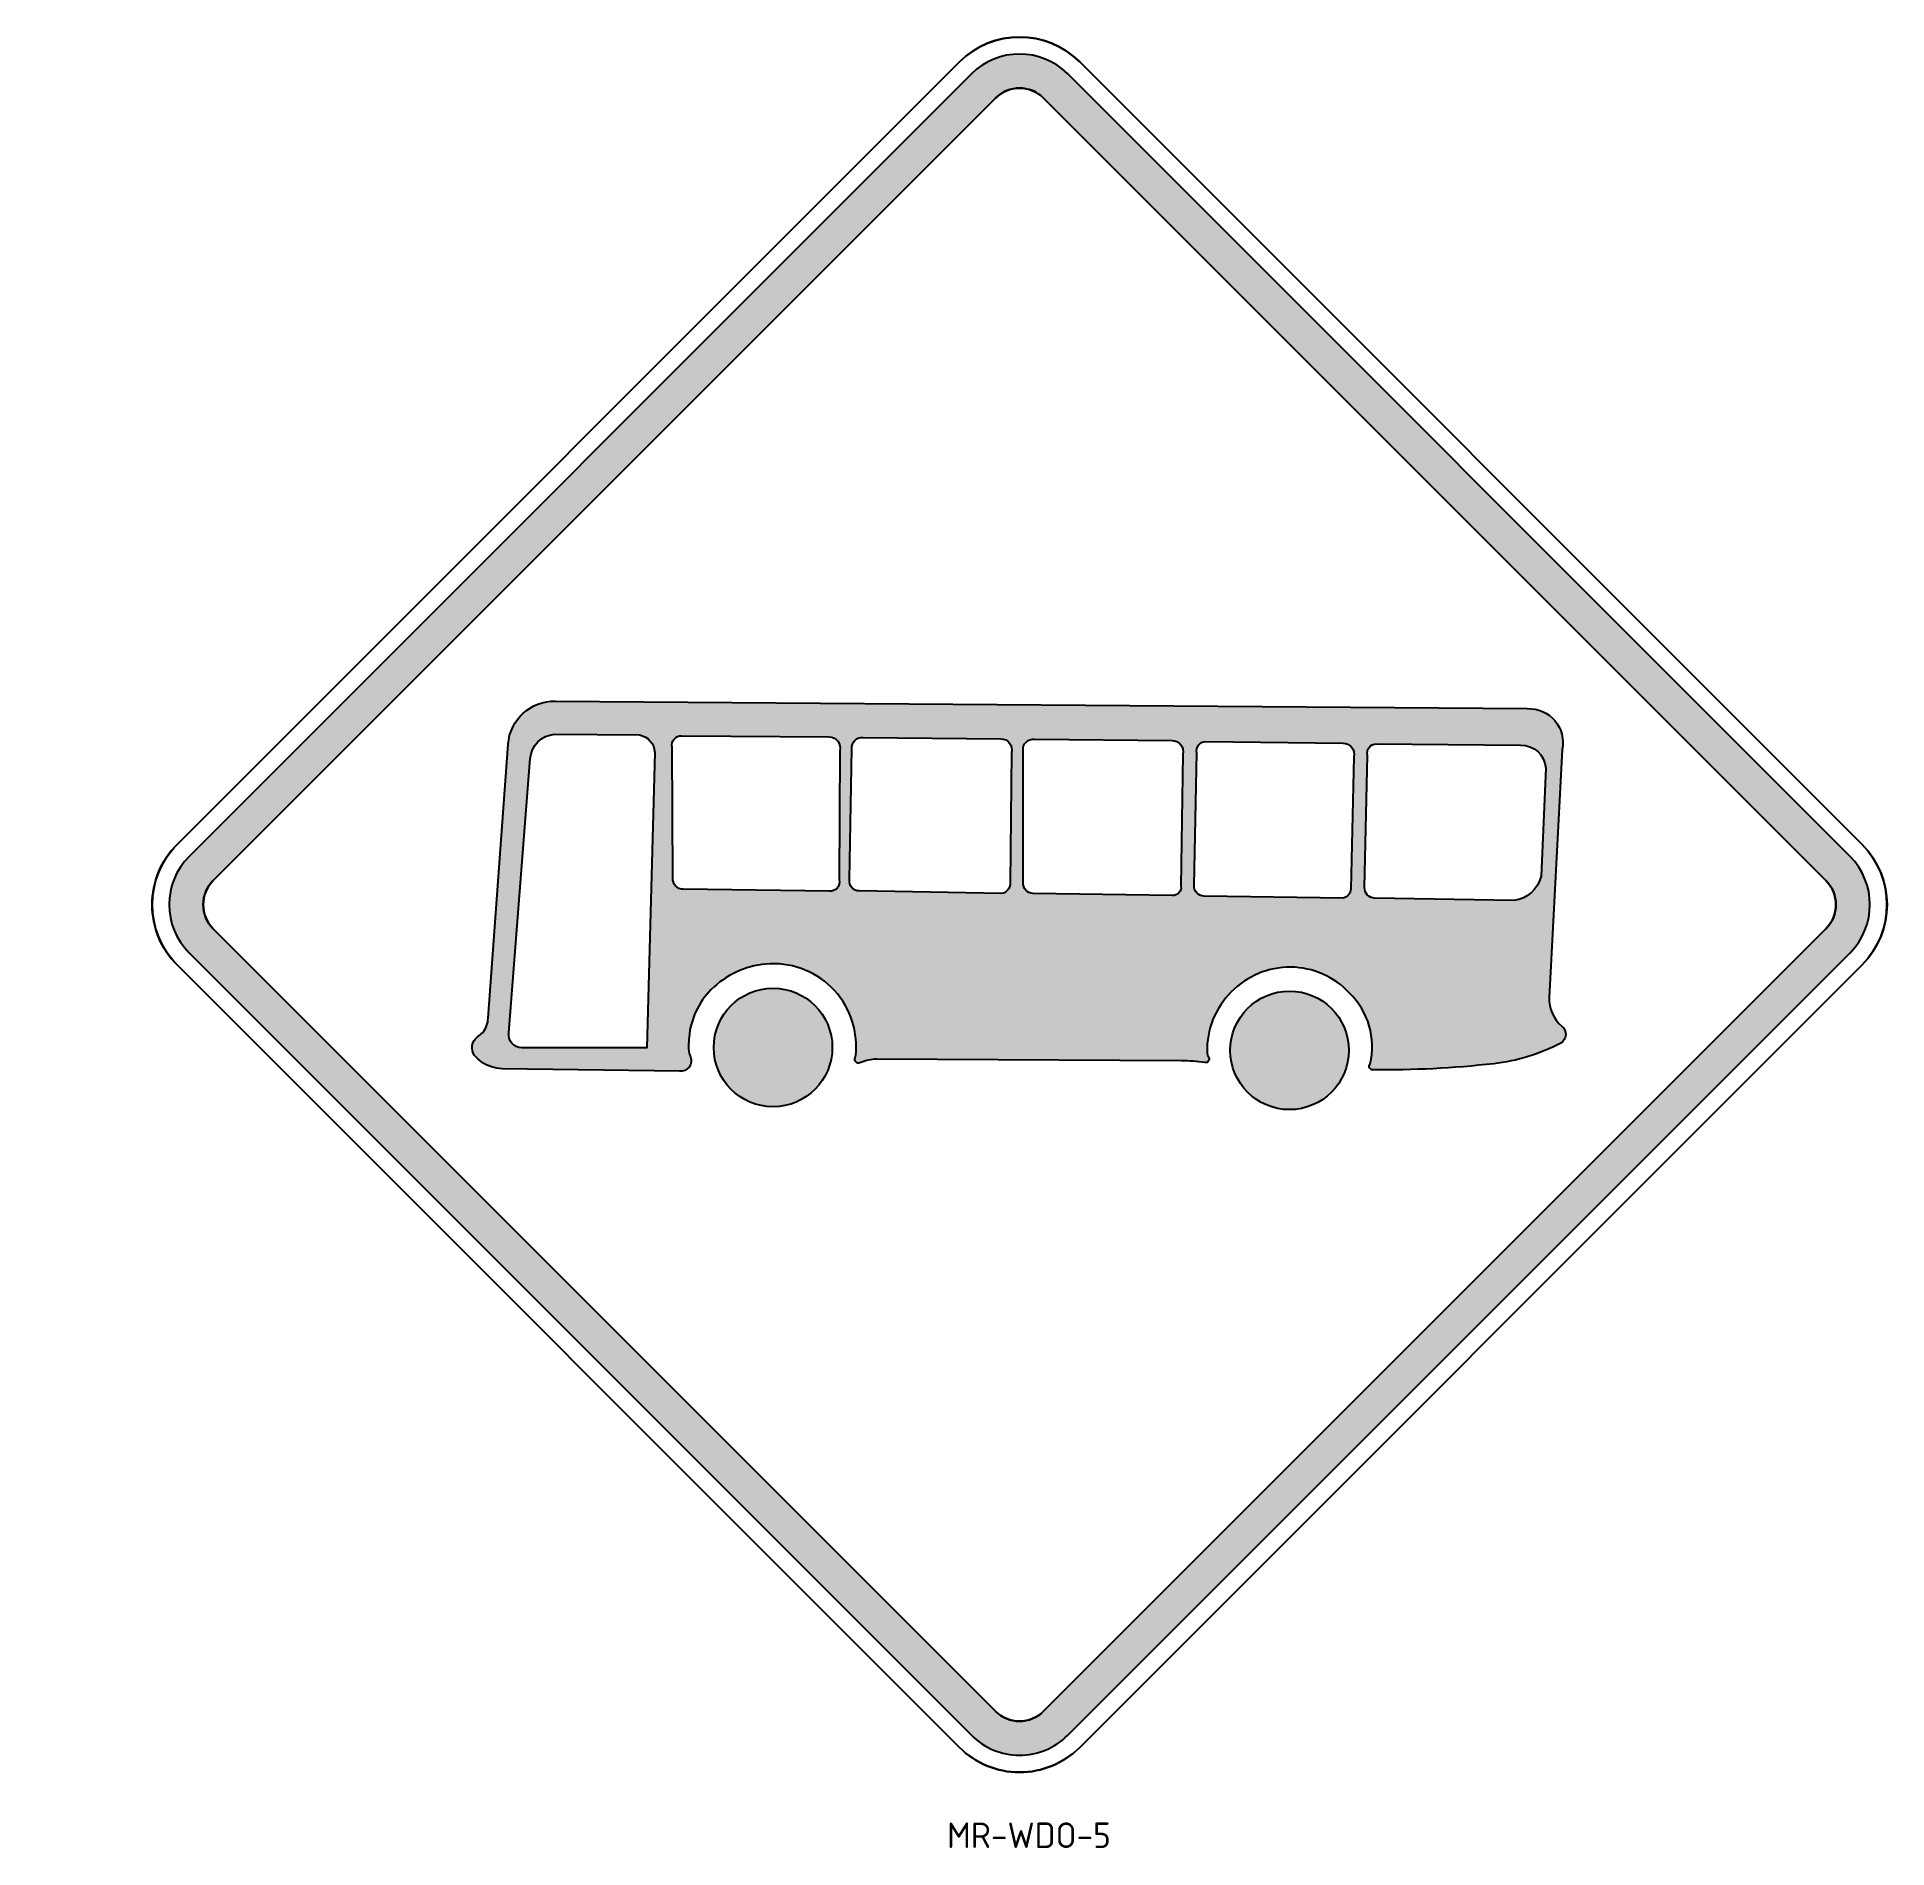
# Model space of a CAD drawing. Extents: x 127 to 345, y 52 to 264.
import ezdxf

# ---------------------------------------------------------------- set-up
doc = ezdxf.new("R2010")
doc.units = 0
doc.linetypes.add('CENTERX2', pattern=[101.60000000000001, 63.5, -12.7, 12.7, -12.7])
for name, color, linetype in [('L25', 1, 'CONTINUOUS'), ('L35', 3, 'CONTINUOUS'), ('T25', 1, 'CONTINUOUS'), ('T35', 3, 'CONTINUOUS'), ('TBLK25', 1, 'CONTINUOUS')]:
    doc.layers.add(name, color=color, linetype=linetype)
doc.styles.add('ISO', font='iso3098b.shx')

msp = doc.modelspace()

# ---------------------------------------------------------------- hatches: boundary and pattern name
at = {"layer": 'L25', "linetype": 'Continuous'}
h = msp.add_hatch(color=256, dxfattribs=at)
edge = h.paths.add_edge_path()
edge.add_arc((213.9455989344683, 145.5581147226497), 6.965977621314016, 0, 360)
edge = h.paths.add_edge_path()
edge.add_arc((274.6324391748067, 145.2223537821019), 6.965977621314016, 0, 360)
edge = h.paths.add_edge_path(flags=16)
edge.add_line((284.8009652307801, 181.2356153636832), (301.7800669157029, 181.0613605336015))
edge.add_arc((301.8489882605538, 178.1596706919138), 2.902508241009742, 4.539384568711284, 91.36064156931991, ccw=False)
edge.add_line((304.7423918155614, 178.3893878157834), (304.1830229327638, 165.6772760523665))
edge.add_arc((300.597365183135, 166.4968350758315), 3.678127035654982, 276.3368129108578, 347.12530049699654, ccw=False)
edge.add_line((301.0033307849674, 162.8411804941533), (284.6070021643582, 163.0841971718117))
edge.add_arc((284.6651673789378, 164.2984957932182), 1.215690887576589, 176.9614709141841, 267.2576136320967, ccw=False)
edge.add_line((283.4511856127499, 164.3629365062804), (283.7823749064858, 179.9049732765884))
edge.add_arc((284.8323324029134, 180.1564238828863), 1.079647234846724, 91.6648581588048, 193.467908985622, ccw=False)
edge = h.paths.add_edge_path(flags=16)
edge.add_line((264.7642318663979, 181.4923128641018), (280.9253535235202, 181.3180580340202))
edge.add_arc((280.9183896182273, 180.0218418348173), 1.296234905814908, -14.357324898511422, 89.69218210384872, ccw=False)
edge.add_line((282.1741406734807, 179.7004165429018), (281.8292402908046, 164.1879141876004))
edge.add_arc((280.6391428911235, 164.2433831942831), 1.191389370201922, 285.9531334184601, 357.3314439668224, ccw=False)
edge.add_line((280.9665974205852, 163.097877994572), (264.570268799976, 163.3408946722304))
edge.add_arc((264.6284340145557, 164.5551932936368), 1.215690887576589, 176.9614709141841, 267.2576136320967, ccw=False)
edge.add_line((263.4144522483678, 164.6196340066991), (263.7456415421036, 180.161670777007))
edge.add_arc((264.7955990385312, 180.413121383305), 1.079647234846724, 91.6648581588048, 193.467908985622, ccw=False)
edge = h.paths.add_edge_path(flags=16)
edge.add_line((244.6692104856354, 181.7658801487272), (260.8372441792676, 181.6260946069522))
edge.add_arc((260.8302802739747, 180.3298784077493), 1.296234905814908, -14.357324898511422, 89.69218210384872, ccw=False)
edge.add_line((262.086031329228, 180.0084531158338), (261.8739896330028, 164.4959507605324))
edge.add_arc((260.9375612429662, 164.3515654577898), 0.9474941927603067, -93.5745229368552, 8.765251854717576, ccw=False)
edge.add_line((260.8784880763326, 163.405914567504), (244.4821594557234, 163.6489312451624))
edge.add_arc((244.5403246703031, 164.8632298665688), 1.215690887576589, 176.9614709141841, 267.2576136320967, ccw=False)
edge.add_line((243.3263429041151, 164.9276705796311), (243.3387593837988, 180.4375212867665))
edge.add_arc((244.5016847311911, 180.6032170161173), 1.174670353049113, 81.800799588171, 188.1090273708774, ccw=False)
edge = h.paths.add_edge_path(flags=16)
edge.add_line((224.5511697753814, 181.9673198952927), (240.7192034690136, 181.8275343535177))
edge.add_arc((240.7122395637206, 180.5313181543148), 1.296234905814908, -14.357324898511422, 89.69218210384872, ccw=False)
edge.add_line((241.967990618974, 180.2098928623992), (241.7990146881125, 164.8781707718089))
edge.add_arc((240.6537102926924, 164.790244395208), 1.148674543058563, -83.50990069095599, 4.390053729857698, ccw=False)
edge.add_line((240.7835467259604, 163.6489312451624), (224.0673695886985, 163.9410415389056))
edge.add_arc((224.0486508129318, 165.0708258295053), 1.129939350519371, 169.2610241306418, 270.9492154696587, ccw=False)
edge.add_line((222.9385009172152, 165.2813730804785), (223.2207186735448, 180.638961033332))
edge.add_arc((224.383644020937, 180.8046567626828), 1.174670353049113, 81.800799588171, 188.1090273708774, ccw=False)
edge = h.paths.add_edge_path(flags=16)
edge.add_line((203.2250232456643, 182.1743593868967), (220.5477577731094, 182.0345738451217))
edge.add_arc((220.5407938678165, 180.7383576459188), 1.29623490581488, -14.357324898512672, 89.69218210384872, ccw=False)
edge.add_line((221.7965449230699, 180.4169323540032), (221.7040427378849, 165.2573208286917))
edge.add_arc((220.6533426804897, 164.9948237592855), 1.082993685141902, -95.5948565545915, 14.027110374714823, ccw=False)
edge.add_line((220.5477577731094, 163.9169892871188), (203.3884947333522, 164.1480810305096))
edge.add_arc((203.3745919117429, 165.3452262231638), 1.197225918840623, 173.1310721733908, 270.66536389931116, ccw=False)
edge.add_line((202.185959264443, 165.4884125720825), (202.0787926871387, 180.846000524936))
edge.add_arc((203.1737729170612, 181.0598667378552), 1.115670408745134, 87.36708868231352, 191.0516025284596, ccw=False)
edge = h.paths.add_edge_path(flags=16)
edge.add_line((200.0410506489, 180.2096612618473), (199.0993424606568, 145.5342634288804))
edge.add_line((199.0993424606568, 145.5342634288804), (184.4108435400435, 145.5342634288804))
edge.add_arc((184.4108435400435, 147.0628988421848), 1.528635413304414, 171.2430194231657, 270, ccw=False)
edge.add_line((182.900027476644, 147.2956241080722), (185.418055425894, 179.503351552609))
edge.add_arc((188.5114539493816, 179.2615069842915), 3.102837930079502, 94.42936959754297, 175.5296596158308, ccw=False)
edge.add_line((188.2718214550391, 182.3550776539216), (198.2600002032125, 182.2712033358648))
edge.add_arc((197.8686152513917, 180.1329377118219), 2.17378979192454, 2.022665127100879, 79.62748592226262, ccw=False)
edge = h.paths.add_edge_path()
edge.add_arc((265.8069385328625, 144.9822865536539), 0.8661774889248882, 178.643752854672, 216.1727728807197)
edge.add_arc((264.7532361969295, 144.2118616968545), 0.439135911268751, -99.34730647646461, 36.17277288071921, ccw=False)
edge.add_arc((262.0192486704114, 127.602396686328), 16.39383814951628, 80.65269352353384, 90.37511835307949)
edge.add_line((261.9119181534547, 143.9958834854402), (254.7023074673259, 144.0296921777108))
edge.add_line((254.7023074673259, 144.0296921777108), (226.1116788266183, 144.1735823938841))
edge.add_arc((226.0883788791123, 139.5439406836247), 4.629700341591028, 89.71164563751142, 113.1019328835243)
edge.add_arc((223.720467727292, 145.0949117741428), 1.405221635591728, 281.9951534100907, 293.10193288352474, ccw=False)
edge.add_arc((223.995576331287, 144.1717459757532), 0.4516907408408825, 157.186063704669, 272.14893437867573, ccw=False)
edge.add_arc((222.1079327632028, 144.9398182236848), 1.586273017559241, 338.0504225421166, 361.5151029949488)
edge.add_arc((213.9906799720431, 145.672286016222), 9.727511341725965, 355.9293257333989, 455.361482263204)
edge.add_arc((214.0578782506783, 144.9562651227282), 10.4466785883183, 95.36148226320404, 134.8818495317873)
edge.add_arc((213.0179434755784, 146.000497696011), 8.972946589762653, 134.8818495317873, 175.0253247960821)
edge.add_arc((240.3725326158331, 143.6194640841704), 36.43096669487674, 175.0253247960822, 176.6553280749779)
edge.add_arc((206.3573021091066, 145.5347685080482), 2.363045270357944, 174.8974695761398, 206.6537952414073)
edge.add_arc((203.0894531013318, 144.0158017492037), 1.243679905396359, -96.48124441106802, 21.6534875105707, ccw=False)
edge.add_line((202.9490690442992, 142.7800703772552), (182.123534967832, 143.0657393251848))
edge.add_arc((182.1814070629249, 147.2846693039875), 4.219326882979203, 233.94058143774402, 269.2141090587469, ccw=False)
edge.add_arc((183.0677062400424, 148.5018988857927), 5.725040695820449, 222.7214228800325, 233.9405814377441, ccw=False)
edge.add_arc((180.1694618742547, 145.5269709634014), 1.592689593593168, 127.04688566475991, 214.8073211839641, ccw=False)
edge.add_arc((173.2786187849308, 154.6558763779825), 9.84499516120098, 307.0468856647599, 311.5661996212356)
edge.add_arc((177.837974163699, 149.0181167775724), 2.622575195359964, 318.7796415081561, 359.997036192016)
edge.add_line((180.4605493555503, 149.017981116458), (182.8160932508995, 181.180837201127))
edge.add_arc((188.260169411846, 180.782123842681), 5.458657123175047, 88.60857977932619, 175.8112490931117, ccw=False)
edge.add_line((188.392719128881, 186.2391714108174), (302.5708836874751, 185.3637498289857))
edge.add_arc((302.7573618813444, 181.3671348021774), 4.000963107715315, -11.800298098815915, 92.67142818734749, ccw=False)
edge.add_line((306.6737699342348, 180.5489332667632), (305.1500136628615, 151.4303802113104))
edge.add_arc((309.3036435490722, 151.2567699521817), 4.157256517668521, 177.6065877591058, 230.1967598972697)
edge.add_arc((305.8537830750971, 147.1165949073255), 1.231860913965833, -58.47205647761223, 50.196759897269715, ccw=False)
edge.add_arc((296.1618623780914, 165.6781926287176), 22.16867315150725, 276.37936860301113, 297.7909588057758, ccw=False)
edge.add_arc((285.5357534987493, 260.7210239081058), 117.8036770335477, 269.4443782856594, 276.379368603011, ccw=False)
edge.add_arc((284.4266786845085, 143.3452457304749), 0.4236704609503922, 139.4958137747646, 265.491970240297, ccw=False)
edge.add_arc((275.5436724239294, 145.6514959786429), 8.798503913554997, 346.6532807529803, 405.6977603654361)
edge.add_arc((274.6766502963716, 145.3939573872825), 9.598499903524823, 43.06665784070742, 135.832667465463)
edge.add_arc((274.5660078324869, 145.240415544791), 9.62793703070484, 134.7184071190778, 181.4142638586246)
h.paths.add_polyline_path([(127.4602927733074, 147.8508843844295), (127.4602927733074, 153.082183597028), (131.2102927733074, 153.082183597028), (131.2102927733074, 147.8508843844295)], flags=9)
h.paths.add_polyline_path([(127.4602927733074, 171.670014384916), (127.4602927733074, 176.9013135975144), (131.2102927733074, 176.9013135975144), (131.2102927733074, 171.670014384916)], flags=9)
at = {"layer": 'TBLK25', "linetype": 'CENTERX2'}
h = msp.add_hatch(color=256, dxfattribs=at)
h.paths.add_polyline_path([(337.6628902953011, 165.1660927006278, -0.1988724069901197), (338.8344631215434, 162.33828061167), (342.8344630742952, 162.3388954170357, 0.1988724144194797), (340.4913174217754, 167.9945198236458), (248.5674358635152, 259.9184014942351, 0.1988815886911092), (242.9115290528522, 262.2615471920971), (242.9108217980902, 258.2615472409888, -0.1988967619089773), (245.7390087370408, 257.089974371217)])
h.paths.add_polyline_path([(240.0821544875446, 257.0899743746743, -0.1989279729434527), (242.9108217980902, 258.2615472409888), (242.9115290528522, 262.2615471920971, 0.1989431464306563), (237.2537273645274, 259.9184015011495), (145.3298458102776, 167.9945200592876, 0.1988724221665022), (142.9867001508082, 162.3388954170684), (146.9867001035601, 162.3382806117027, -0.1988724221665001), (148.1582729332947, 165.1660929328123)])
h.paths.add_polyline_path([(237.253727477654, 64.75692989397113, 0.1989523133510657), (242.9118113376324, 62.41378423820503), (242.9111965322667, 66.41378419095682, -0.1989523133510666), (240.0821546022777, 67.58535701883983), (148.1582729316882, 159.5092386814682, -0.1989523133735744), (146.9867001035601, 162.3382806117027), (142.9867001508083, 162.3388954170684, 0.1989523133735746), (145.3298458070645, 156.6808115565996)])
h.paths.add_polyline_path([(245.7390088515234, 67.5853570188388, -0.19887242199628), (242.9111965322668, 66.41378419095682), (242.9118113376324, 62.41378423820503, 0.1988724219962835), (248.5674359761461, 64.75692989396914), (340.4913174180721, 156.6808113278703, 0.1989523208032523), (342.8344630742952, 162.3388954170357), (338.8344631215434, 162.33828061167, -0.1989523282328412), (337.6628902934494, 159.50923845274)])

# ---------------------------------------------------------------- linework, layer by layer
at = {"layer": 'L25'}
for points in [[(235.8410509266836, 63.34271645076082), (143.9171692633476, 155.2665980262931, -0.4142135625029013), (143.917169266481, 169.4087336564664), (235.8410509237155, 261.332615229089, -0.4142135623730949), (249.9831865507555, 261.332615229089), (341.9070680387653, 169.4087336533325, -0.4142135623730951), (341.9070680387653, 155.2665980262934), (249.9831865538353, 63.34271645064912, -0.414213562377731)], [(240.0853893481382, 67.58705487626919), (148.1615076881784, 159.5109364484241, -0.4142135626477833), (148.1615076881291, 165.1643952311524), (240.0853893471969, 257.0882768056078, -0.4142135625128725), (245.7388481286231, 257.0882768042586), (337.6627296151092, 165.1643952300261, -0.414213562373095), (337.6627296131898, 159.5109364476801), (245.7388481320976, 67.58705487587402, -0.4142135625403221)]]:
    msp.add_lwpolyline(points, format="xyb", close=True, dxfattribs=at)
at = {"layer": 'L35'}
for p, q in [((235.8395138027104, 261.3326150640786), (143.9156322444464, 169.4087336182025)), ((341.9055309806924, 169.4087333894748), (249.9816494264437, 261.3326150560528)), ((143.9156322444464, 155.2665979944715), (235.8395139110221, 63.34271633585695)), ((249.9816495387663, 63.34271633184301), (341.9055309847033, 155.2665977697553))]:
    msp.add_line(p, q, dxfattribs=at)
for centre, radius, start, end in [((242.9105816105641, 254.2615472481967), 10.00000000000335, 44.99999996749333, 134.9999999674743), ((150.986700056312, 162.337665806337), 10.00000000000008, 135, 225), ((334.8344631688267, 162.3376655776096), 10.00000000000003, 315.000000032502, 44.99999999999741), ((242.910581726901, 70.41378414370809), 9.999999999999478, 224.9999999674758, 315.0000000000005)]:
    msp.add_arc(centre, radius, start, end, dxfattribs=at)
at = {"layer": 'T35', "linetype": 'Continuous'}
for points in [[(264.9410036988165, 145.0027879074123, 0.1652307462025515), (265.1077246557375, 144.4710494302406, -0.6714660487964241), (264.6819123714713, 143.7785566536253, 0.04244754752912223), (261.9119181534547, 143.9958834854402), (254.7023074673259, 144.0296921777108), (226.1116788266183, 144.1735823938841, 0.1024152181696847), (224.2718319361877, 143.8023773048602, -0.04850044327714994), (224.012513463764, 143.7203728940294, -0.5484080367513781), (223.57922186875, 144.3468844549258, 0.1027432353921152), (223.6936512039811, 144.981760002526, 0.4632946937652602), (213.0817509007234, 155.3572395445936, 0.1741699135186504), (206.6862093455243, 152.358399347424, 0.1769725449867428), (204.0787968655616, 146.778590484409, 0.007112350932479059), (204.0036212598936, 145.7449337045225, 0.1394567657972448), (204.2453695308768, 144.4747101441962, -0.5665490947498225), (202.9490690442992, 142.7800703772552), (182.123534967832, 143.0657393251848, -0.1551367089643253), (179.6978103047084, 143.8737359290874, -0.04899195470149633), (178.8617422317648, 144.6178342970052, -0.4028108100703873), (179.2099167989413, 146.7981646504459, 0.01972178344237138), (179.810624909122, 147.2899531013254, 0.181809206408148), (180.4605493555503, 149.017981116458), (182.8160932508995, 181.180837201127, -0.399984974482987), (188.392719128881, 186.2391714108174), (302.5708836874751, 185.3637498289857, -0.490283080177677), (306.6737699342348, 180.5489332667632), (305.1500136628615, 151.4303802113104, 0.2335821761298021), (306.6423627136812, 148.0629687578557, -0.5132068238771146), (306.4979408127383, 146.0665748501868, -0.09369845679808968), (298.6250476664929, 143.6467880540346, -0.03026884271276145), (284.3933786910052, 142.9228859668673, -0.6127777200242738), (284.1045372429542, 143.6204212219621, 0.2634855706090586), (281.6889281857909, 151.9482810899636, 0.4284250031268946), (267.791569689264, 152.0817720850441, 0.2066161903023443)], [(200.0410506489, 180.2096612618473), (199.0993424606568, 145.5342634288804), (184.4108435400435, 145.5342634288804, -0.4597212123340264), (182.900027476644, 147.2956241080722), (185.418055425894, 179.503351552609, -0.3694167129173124), (188.2718214550391, 182.3550776539216), (198.2600002032125, 182.2712033358648, -0.3521792337378128)], [(203.2250232456643, 182.1743593868967), (220.5477577731094, 182.0345738451217, -0.4880000181188708), (221.7965449230699, 180.4169323540032), (221.7040427378849, 165.2573208286917, -0.5184723740424777), (220.5477577731094, 163.9169892871188), (203.3884947333522, 164.1480810305096, -0.4532744607468369), (202.185959264443, 165.4884125720825), (202.0787926871387, 180.846000524936, -0.4860297005314815)], [(224.5511697753814, 181.9673198952927), (240.7192034690136, 181.8275343535177, -0.4880000181188708), (241.967990618974, 180.2098928623992), (241.7990146881125, 164.8781707718089, -0.4035185260309685), (240.7835467259604, 163.6489312451624), (224.0673695886985, 163.9410415389056, -0.4753065663367655), (222.9385009172152, 165.2813730804785), (223.2207186735448, 180.638961033332, -0.5002619526877395)], [(244.6692104856354, 181.7658801487272), (260.8372441792676, 181.6260946069522, -0.4880000181188708), (262.086031329228, 180.0084531158338), (261.8739896330028, 164.4959507605324, -0.4787966569059838), (260.8784880763326, 163.405914567504), (244.4821594557234, 163.6489312451624, -0.4157282409922433), (243.3263429041151, 164.9276705796311), (243.3387593837988, 180.4375212867665, -0.5002619526877395)], [(264.7642318663979, 181.4923128641018), (280.9253535235202, 181.3180580340202, -0.4880000181188708), (282.1741406734807, 179.7004165429018), (281.8292402908046, 164.1879141876004, -0.3219233177139227), (280.9665974205852, 163.097877994572), (264.570268799976, 163.3408946722304, -0.4157282409922433), (263.4144522483678, 164.6196340066991), (263.7456415421036, 180.161670777007, -0.4759211041121388)], [(284.8009652307801, 181.2356153636832), (301.7800669157029, 181.0613605336015, -0.3980557757113889), (304.7423918155614, 178.3893878157834), (304.1830229327638, 165.6772760523665, -0.3190853616768637), (301.0033307849674, 162.8411804941533), (284.6070021643582, 163.0841971718117, -0.4157282409922433), (283.4511856127499, 164.3629365062804), (283.7823749064858, 179.9049732765884, -0.4759211041121388)]]:
    msp.add_lwpolyline(points, format="xyb", close=True, dxfattribs=at)
for centre in [(213.9455989344683, 145.5581147226497), (274.6324391748067, 145.2223537821019)]:
    msp.add_circle(centre, 6.965977621314016, dxfattribs=at)
at = {"layer": 'TBLK25', "color": 1}
for p, q in [((237.2537273642189, 259.918401500841), (145.329845805955, 167.9945200549649)), ((340.4913174174554, 167.9945198279658), (248.5674358632065, 259.9184014945438)), ((240.082154487236, 257.0899743743658), (148.1582729289721, 165.1660929284897)), ((337.6628902909811, 165.1660927049477), (245.7390087367321, 257.0899743715257)), ((148.1582729313819, 159.5092386817745), (240.0821545979576, 67.58535702315993)), ((245.7390088518321, 67.58535701914752), (337.6628902977693, 159.5092384570598)), ((145.3298458067583, 156.6808115569058), (237.2537274733338, 64.75692989829128)), ((248.5674359764548, 64.75692989427785), (340.4913174223919, 156.6808113321902))]:
    msp.add_line(p, q, dxfattribs=at)
for centre, radius, start, end in [((242.9105816105641, 254.2615472481967), 8.000000000003347, 44.99999996749333, 134.9999999674743), ((242.9105816105641, 254.2615472481967), 4.000000000003347, 44.99999996749333, 134.9999999674743), ((150.986700056312, 162.337665806337), 8.00000000000008, 135, 225), ((334.8344631688267, 162.3376655776096), 8.000000000000032, 315.000000032502, 44.99999999999741), ((150.986700056312, 162.337665806337), 4.00000000000008, 135, 225), ((334.8344631688267, 162.3376655776096), 4.000000000000031, 315.000000032502, 44.99999999999741), ((242.910581726901, 70.41378414370809), 3.999999999999476, 224.9999999674758, 315.0000000000005), ((242.910581726901, 70.41378414370809), 7.999999999999476, 224.9999999674758, 315.0000000000005)]:
    msp.add_arc(centre, radius, start, end, dxfattribs=at)

# ---------------------------------------------------------------- texts
at = {"layer": 'T25', "color": 3, "style": 'ISO'}
msp.add_text('MR-WDO-5', height=3, dxfattribs=at).set_placement((234.3882700309227, 51.52004502106114))

doc.saveas('drawing.dxf')
